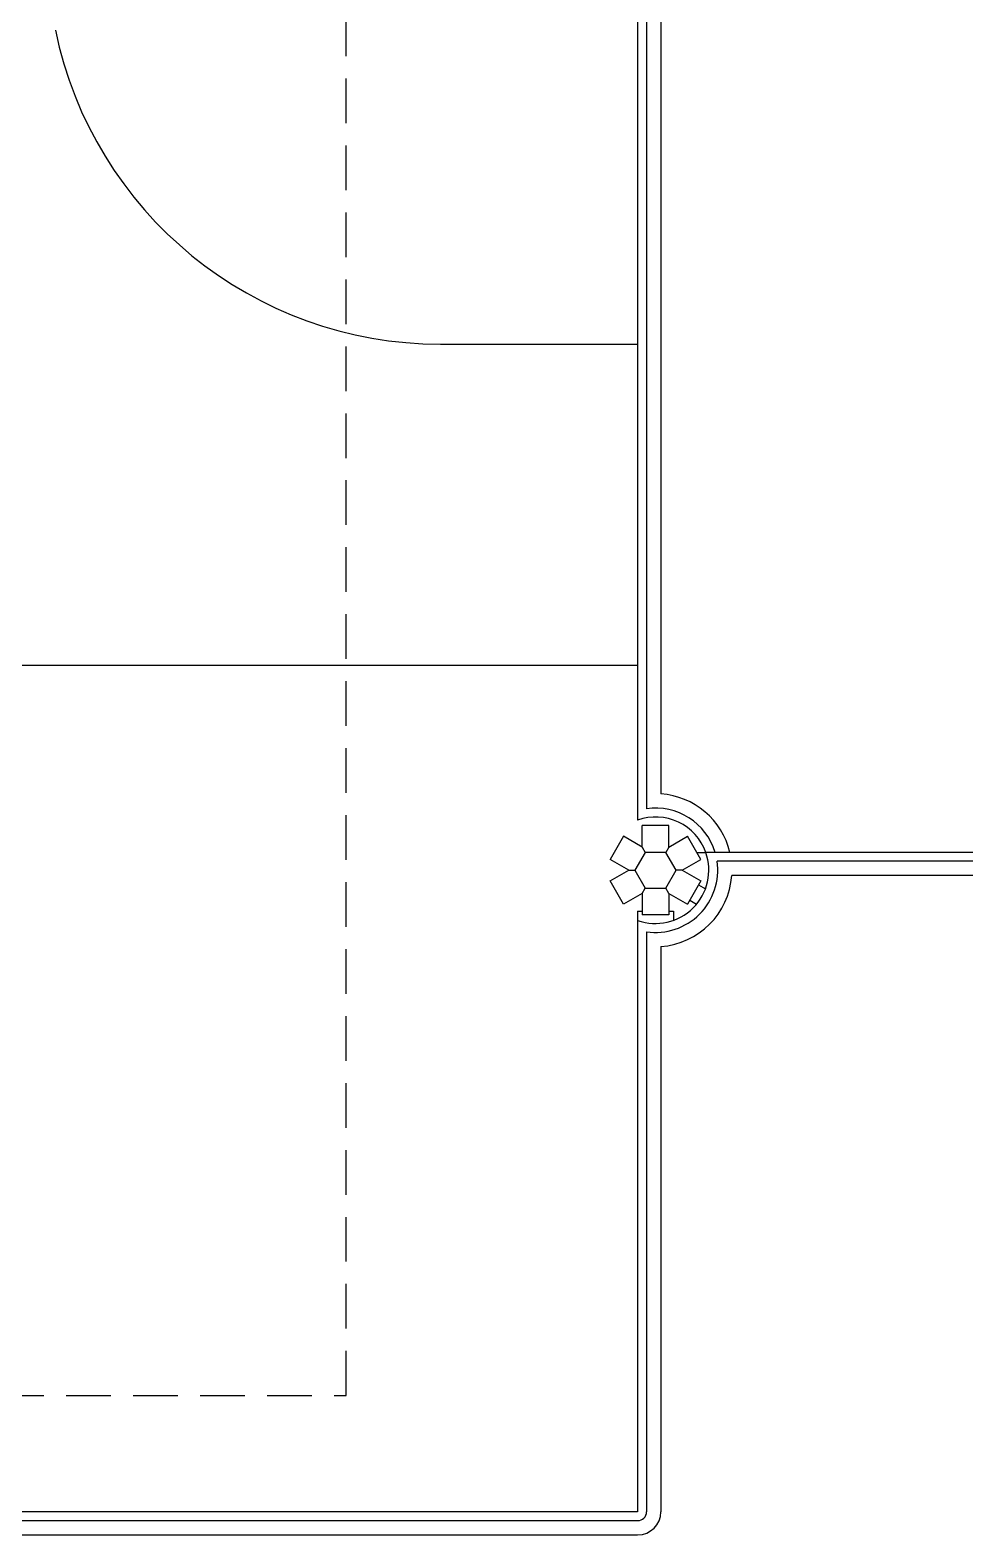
# Model space of a CAD drawing. Header units: millimetres. Extents: x 2801 to 3319, y 1187 to 1422.
# Drawn here: x 3034.1 to 3039.33, y 1263.21 to 1271.63 of the extents above; entities that cross this region are included whole.
import ezdxf

# ---------------------------------------------------------------- set-up
doc = ezdxf.new("R2010")
doc.units = ezdxf.units.MM
doc.linetypes.add('HIDDEN', pattern=[0.375, 0.25, -0.125])
for name, color, linetype in [('AR-CALÇADA', 1, 'Continuous'), ('AR-CORRIMAO-V1', 2, 'Continuous'), ('AR-CORRIMÃO-V', 2, 'Continuous'), ('AR-ESTMA-C', 3, 'Continuous'), ('AR-ESTMA-V', 1, 'Continuous'), ('AR-PISO-V', 1, 'Continuous'), ('AR-PISO-V1', 1, 'Continuous'), ('AR-PROJ', 1, 'HIDDEN')]:
    doc.layers.add(name, color=color, linetype=linetype)

# ---------------------------------------------------------------- blocks, each defined once
blk = doc.blocks.new('pilar15')
at = {"layer": 'AR-ESTMA-C'}
for p, q in [((-0.179, 0.19), (-0.254, 0.06)), ((-0.075, 0.1299), (-0.179, 0.19)), ((0.075, 0.25), (-0.075, 0.25)), ((-0.075, 0.1299), (-0.075, 0.25)), ((0.075, 0.1299), (0.075, 0.25)), ((0.075, 0.1299), (0.179, 0.19)), ((0.254, 0.06), (0.179, 0.19)), ((-0.075, 0.1299), (-0.0577, 0.1)), ((0.075, 0.1299), (0.0577, 0.1)), ((-0.15, 0), (-0.254, 0.06)), ((-0.254, -0.06), (-0.15, 0)), ((-0.15, 0), (-0.1155, 0)), ((0.15, 0), (0.1155, 0)), ((0.15, 0), (0.254, 0.06)), ((0.15, 0), (0.254, -0.06)), ((-0.179, -0.19), (-0.254, -0.06)), ((0.254, -0.06), (0.179, -0.19)), ((-0.075, -0.1299), (-0.179, -0.19)), ((-0.075, -0.1299), (-0.0577, -0.1)), ((-0.075, -0.1299), (-0.075, -0.25)), ((0.075, -0.1299), (0.0577, -0.1)), ((0.075, -0.1299), (0.179, -0.19)), ((0.075, -0.1299), (0.075, -0.25)), ((0.075, -0.25), (-0.075, -0.25))]:
    blk.add_line(p, q, dxfattribs=at)
blk.add_lwpolyline([(0.0577, 0.1), (-0.0577, 0.1), (-0.1155, 0), (-0.0577, -0.1), (0.0577, -0.1), (0.1155, 0)], close=True, dxfattribs=at)

msp = doc.modelspace()

# ---------------------------------------------------------------- linework, layer by layer
at = {"layer": 'AR-CALÇADA'}
for p, q in [((3036.3947, 1269.8748), (3037.4992, 1269.8748)), ((3037.4999, 1268.0748), (3032.3249, 1268.0748))]:
    msp.add_line(p, q, dxfattribs=at)
msp.add_arc((3036.3947, 1272.0748), 2.2, 191.57667, 270, dxfattribs=at)
at = {"layer": 'AR-CORRIMAO-V1'}
for p, q in [((3040.7187, 1266.9791), (3037.9438, 1266.9791)), ((3040.6362, 1266.8991), (3038.0264, 1266.8991)), ((3037.5492, 1266.5846), (3037.5492, 1263.3373)), ((3037.6292, 1266.502), (3037.6292, 1263.3373)), ((3033.1749, 1263.2873), (3037.4992, 1263.2873)), ((3033.1749, 1263.2073), (3037.4992, 1263.2073))]:
    msp.add_line(p, q, dxfattribs=at)
for centre, radius, start, end in [((3037.5992, 1266.9292), 0.3482, 261.74417, 8.24887), ((3037.5992, 1266.9292), 0.4282, 274.01744, 355.97694), ((3037.4992, 1263.3373), 0.05, 270, 0), ((3037.4992, 1263.3373), 0.13, 270, 0)]:
    msp.add_arc(centre, radius, start, end, dxfattribs=at)
at = {"layer": 'AR-CORRIMÃO-V'}
for p, q in [((3037.5492, 1272.5846), (3037.5492, 1267.2738)), ((3037.6292, 1272.502), (3037.6292, 1267.3563))]:
    msp.add_line(p, q, dxfattribs=at)
for radius, start, end in [(0.4282, 13.49939, 85.98256), (0.3482, 16.68242, 98.25583)]:
    msp.add_arc((3037.5992, 1266.9292), radius, start, end, dxfattribs=at)
at = {"layer": 'AR-ESTMA-V', "ltscale": 0.25}
for p, q in [((3037.8302, 1267.0291), (3037.8802, 1267.0291)), ((3037.8407, 1266.8474), (3037.8788, 1266.8255)), ((3037.8724, 1266.8291), (3037.8801, 1266.8291)), ((3037.4992, 1266.6991), (3037.4992, 1266.6482)), ((3037.4992, 1266.6991), (3037.5242, 1266.6991)), ((3037.6742, 1266.6991), (3037.6992, 1266.6991)), ((3037.6992, 1266.6991), (3037.6992, 1266.6482)), ((3037.7907, 1266.7608), (3037.8288, 1266.7389))]:
    msp.add_line(p, q, dxfattribs=at)
at = {"layer": 'AR-PISO-V'}
msp.add_line((3037.4992, 1272.6482), (3037.4992, 1267.2101), dxfattribs=at)
msp.add_arc((3037.5992, 1266.9292), 0.2982, 19.58464, 109.59318, dxfattribs=at)
at = {"layer": 'AR-PISO-V1'}
for p, q in [((3040.8151, 1267.0291), (3037.8802, 1267.0291)), ((3037.4992, 1266.6482), (3037.4992, 1263.3373)), ((3037.4992, 1263.3373), (3033.1749, 1263.3373))]:
    msp.add_line(p, q, dxfattribs=at)
msp.add_arc((3037.5992, 1266.9292), 0.2982, 250.40682, 19.58464, dxfattribs=at)
at = {"layer": 'AR-PROJ'}
for p, q in [((3035.8672, 1263.9873), (3035.8672, 1281.9292)), ((3033.1749, 1263.9873), (3035.8672, 1263.9873))]:
    msp.add_line(p, q, dxfattribs=at)

# ---------------------------------------------------------------- block references
at = {"layer": 'AR-ESTMA-C', "ltscale": 0.25}
msp.add_blockref('pilar15', (3037.5992, 1266.9291), dxfattribs=at)

doc.saveas('drawing.dxf')
